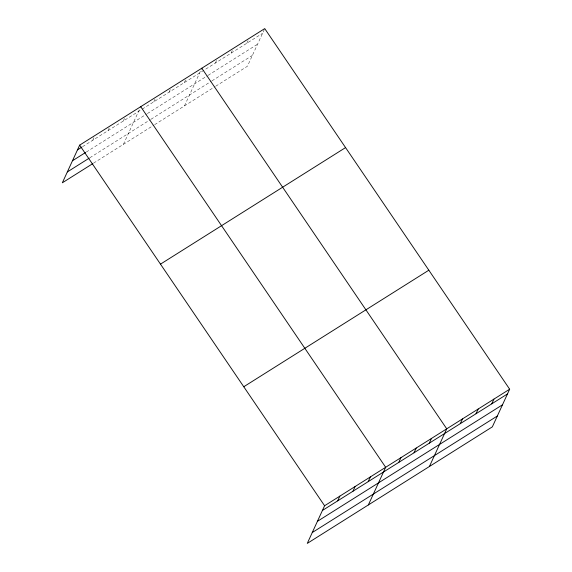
<?xml version="1.0" encoding="UTF-8"?>
<svg xmlns="http://www.w3.org/2000/svg" width="572" height="572" viewBox="0 0 572 572"><rect width="100%" height="100%" fill="white"/><g stroke="black" fill="none" stroke-linecap="round" stroke-linejoin="round"><path stroke-width="0.43" stroke-dasharray="2.86 2.15" d="M92.75 140.262L94.566 136.315M108.015 130.645L109.831 126.698M123.287 121.028L125.461 116.295M123.416 144.337L140.369 107.472M153.825 101.802L155.641 97.855M169.09 92.185L171.271 87.452M184.363 82.568L186.179 78.629M184.491 105.877L201.444 69.012M215.365 63.049L217.174 59.109M231.095 53.146L232.904 49.199M246.825 43.236L248.641 39.296M264.371 29.386L247.411 66.252L215.951 86.065M82.568 146.668L141.463 109.581M142.192 109.123L262.555 33.333M86.3 152.038L146.647 114.035M147.376 113.578L207.371 75.797M208.115 75.332L257.557 44.194M89.876 157.736L150.221 119.734M150.951 119.276L211.211 81.331M211.962 80.859L252.409 55.391M93.601 163.106L153.954 125.104M154.676 124.646L215.201 86.536"/><path stroke-width="0.86" d="M509.659 389.203L324.589 505.748L307.271 543.4L492.342 426.862L509.659 389.203L264.736 28.6L79.658 145.138L62.341 182.797L92.879 163.563M337.68 500.865L339.854 496.131M352.945 491.248L355.126 486.515M368.218 481.638L370.391 476.905M368.339 504.94L385.664 467.288L140.733 106.685M398.756 462.405L400.929 457.671M414.021 452.788L416.202 448.062M429.293 443.178L431.467 438.445M429.415 466.48L446.732 428.828L201.809 68.225M460.288 423.659L462.469 418.926M476.018 413.749L478.199 409.016M491.756 403.846L493.929 399.113M77.477 149.871L81.846 147.126M72.487 160.739L85.571 152.495M67.339 171.929L89.146 158.194M160.482 264.142L345.56 147.597M243.758 386.751L428.836 270.206M322.408 510.481L507.486 393.936M317.41 521.342L502.488 404.804M312.262 532.539L497.34 415.994M79.658 145.138L324.589 505.748"/></g></svg>
